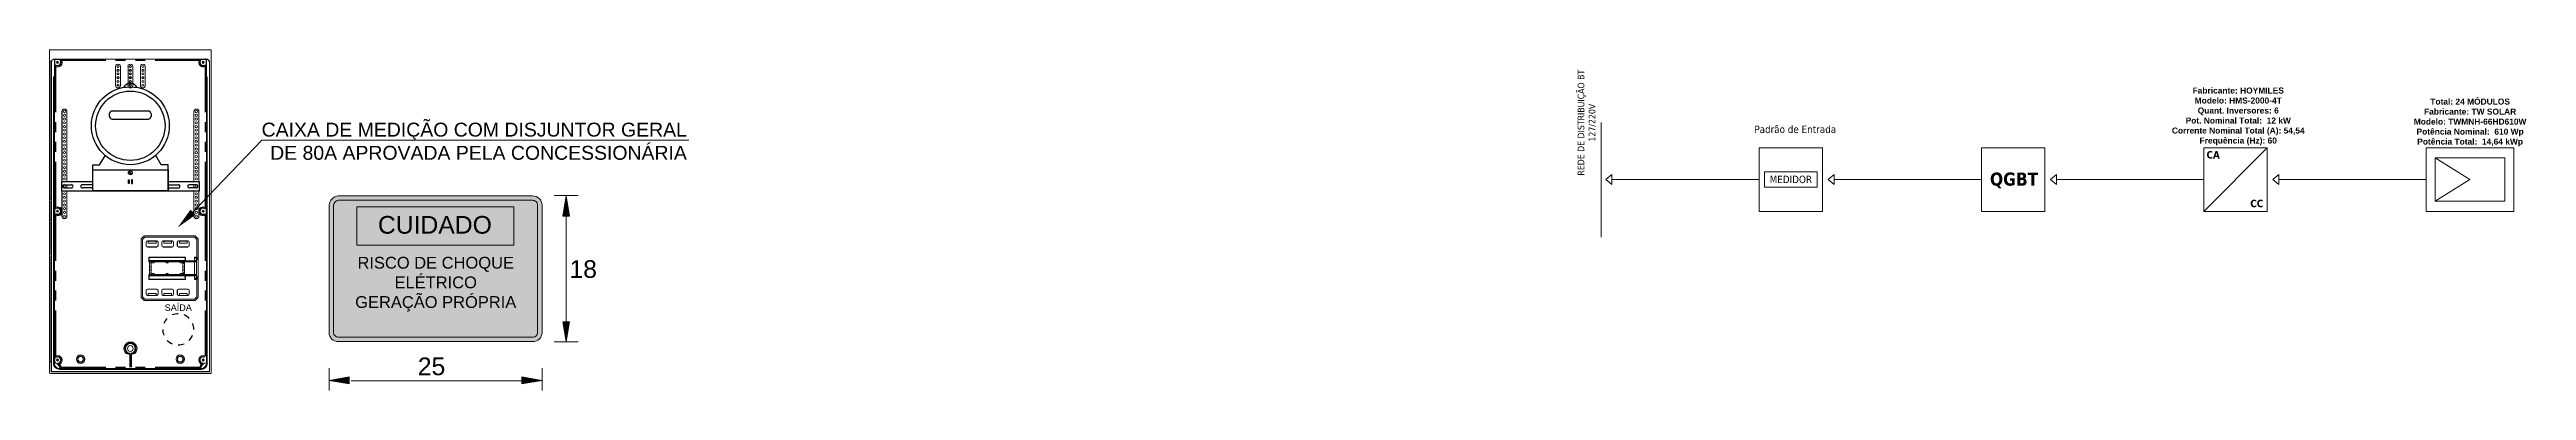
# Model space of a CAD drawing. Header units: millimetres. Extents: x 3949 to 5857, y -1967 to -943.
# Drawn here: x 5276 to 5857, y -1967 to -1887 of the extents above; entities that cross this region are included whole.
import ezdxf

# ---------------------------------------------------------------- set-up
doc = ezdxf.new("R2010")
doc.units = ezdxf.units.MM
doc.layers.add('DESENHO', color=7, linetype='Continuous', lineweight=0)
doc.layers.add('PADRÃO DE ENTRADA', color=7, linetype='Continuous', lineweight=0)
doc.styles.add('Annotative', font='arial.ttf')
doc.styles.add('ARIAL', font='arial.ttf')
doc.styles.add('PDF Arial', font='arial.ttf')
doc.styles.add('PDF TimesNewRomanPSMT', font='arial.ttf')
doc.styles.get("Standard").update_dxf_attribs({"font": 'arial.ttf'})

msp = doc.modelspace()

# ---------------------------------------------------------------- hatches: boundary and pattern name
at = {"layer": 'PADRÃO DE ENTRADA', "lineweight": 0}
h = msp.add_hatch(color=256, dxfattribs=at)
h.dxf.hatch_style = 1
edge = h.paths.add_edge_path()
edge.add_arc((5389.33, -1923.52), 2.19, 1.52788, 91.5282)
edge.add_line((5389.27, -1921.33), (5343.71, -1921.33))
edge.add_arc((5343.98, -1923.73), 2.42, 96.39727, 173.60243)
edge.add_line((5341.58, -1923.46), (5341.58, -1953.4))
edge.add_arc((5343.75, -1953.31), 2.16, 182.42367, 270.26162)
edge.add_line((5343.76, -1955.48), (5389.38, -1955.48))
edge.add_arc((5389.4, -1953.36), 2.12, 269.62447, 358.80615)
edge.add_line((5391.51, -1953.4), (5391.51, -1923.46))
at = {"layer": 'PADRÃO DE ENTRADA', "lineweight": 0, "true_color": 0xf1eb1f}
h = msp.add_hatch(color=2, dxfattribs=at)
h.dxf.hatch_style = 1
edge = h.paths.add_edge_path()
edge.add_arc((5389.33, -1923.52), 1.15, 2.10541, 92.10585)
edge.add_line((5389.28, -1922.36), (5343.78, -1922.36))
edge.add_arc((5343.98, -1923.73), 1.38, 98.47114, 171.52846)
edge.add_line((5342.62, -1923.52), (5342.62, -1953.38))
edge.add_arc((5343.75, -1953.31), 1.13, 183.35751, 270.3624)
edge.add_line((5343.75, -1954.44), (5389.39, -1954.44))
edge.add_arc((5389.4, -1953.36), 1.08, 269.47437, 358.32895)
edge.add_line((5390.48, -1953.39), (5390.48, -1923.47))
at = {"layer": 'PADRÃO DE ENTRADA', "lineweight": 0, "true_color": 0x000000}
h = msp.add_hatch(color=18, dxfattribs=at)
h.dxf.hatch_style = 1
h.paths.add_polyline_path([(5384.92, -1923.92), (5348.06, -1923.92), (5348.06, -1932.9), (5384.92, -1932.9)])

# ---------------------------------------------------------------- linework, layer by layer
at = {"layer": 'DESENHO'}
for p, q in [((5639.8, -1930.99), (5639.8, -1904.11)), ((5781.08, -1924.95), (5795.98, -1910.05)), ((5835.32, -1912.43), (5843.5, -1917.5)), ((5640.94, -1917.5), (5642.28, -1916.32)), ((5640.94, -1917.5), (5642.28, -1918.68)), ((5642.28, -1916.32), (5642.28, -1918.68)), ((5676.84, -1917.5), (5642.28, -1917.5)), ((5693.06, -1917.5), (5694.41, -1916.32)), ((5693.06, -1917.5), (5694.41, -1918.68)), ((5694.41, -1916.32), (5694.41, -1918.68)), ((5728.96, -1917.5), (5694.41, -1917.5)), ((5745.18, -1917.5), (5746.53, -1916.32)), ((5745.18, -1917.5), (5746.53, -1918.68)), ((5746.53, -1916.32), (5746.53, -1918.68)), ((5781.08, -1917.5), (5746.53, -1917.5)), ((5797.31, -1917.5), (5798.65, -1916.32)), ((5797.31, -1917.5), (5798.65, -1918.68)), ((5798.65, -1916.32), (5798.65, -1918.68)), ((5833.21, -1917.5), (5798.65, -1917.5)), ((5843.5, -1917.5), (5835.32, -1922.57))]:
    msp.add_line(p, q, dxfattribs=at)
for points in [[(5676.84, -1910.05), (5691.73, -1910.05), (5691.73, -1924.95), (5676.84, -1924.95)], [(5728.96, -1910.05), (5743.85, -1910.05), (5743.85, -1924.95), (5728.96, -1924.95)], [(5781.08, -1910.05), (5795.98, -1910.05), (5795.98, -1924.95), (5781.08, -1924.95)], [(5833.21, -1910.05), (5853.8, -1910.05), (5853.8, -1924.95), (5833.21, -1924.95)], [(5678.09, -1915.69), (5690.48, -1915.69), (5690.48, -1919.31), (5678.09, -1919.31)], [(5835.32, -1912.43), (5851.68, -1912.43), (5851.68, -1922.57), (5835.32, -1922.57)]]:
    msp.add_lwpolyline(points, close=True, dxfattribs=at)
at = {"layer": 'PADRÃO DE ENTRADA', "lineweight": 0}
for p, q in [((5309.68, -1925.16), (5325.83, -1908.23)), ((5325.83, -1908.23), (5425.93, -1908.23))]:
    msp.add_line(p, q, dxfattribs=at)
at = {"layer": 'PADRÃO DE ENTRADA', "lineweight": 15}
for p, q in [((5303.45, -1936.74), (5303.41, -1937.05)), ((5303.41, -1937.05), (5303.83, -1937.05)), ((5303.83, -1937.05), (5303.79, -1936.74)), ((5303.83, -1936.78), (5303.83, -1937.05)), ((5303.45, -1939.83), (5303.41, -1939.52)), ((5303.41, -1939.52), (5303.83, -1939.52)), ((5303.41, -1939.79), (5303.41, -1939.52)), ((5303.83, -1939.52), (5303.79, -1939.83)), ((5303.83, -1939.52), (5303.83, -1939.79))]:
    msp.add_line(p, q, dxfattribs=at)
for points in [[(5276.05, -1887.01, 0.414215), (5276.1, -1887.07, 0.414215), (5276.05, -1887.13)], [(5312.62, -1889.28), (5277.44, -1889.28, 0.414213), (5277.24, -1889.51)], [(5277.6, -1925.58), (5277.48, -1925.58), (5277.36, -1925.58), (5277.29, -1925.66), (5277.29, -1925.77), (5277.29, -1924.11), (5277.29, -1924.23), (5277.36, -1924.3), (5277.48, -1924.34), (5277.6, -1924.3, -1.671857), (5277.58, -1925.55)], [(5299.47, -1937.91, 0.011486), (5299.46, -1938.25, 0.011486), (5299.47, -1938.58)], [(5299.84, -1938.58, 0.011486), (5299.85, -1938.25, 0.011486), (5299.84, -1937.91)], [(5307.29, -1937.91, 0.011486), (5307.29, -1938.25, 0.011486), (5307.29, -1938.58)], [(5307.67, -1938.58, 0.011486), (5307.67, -1938.25, 0.011486), (5307.67, -1937.91)], [(5277.44, -1960.45), (5277.33, -1960.37), (5277.29, -1960.25), (5277.29, -1958.98), (5277.29, -1959.09), (5277.36, -1959.17), (5277.48, -1959.21), (5277.6, -1959.17, -1.055241), (5278.19, -1960.46)], [(5313.04, -1960.6, -0.414101), (5311.65, -1961.99), (5278.37, -1961.99)]]:
    msp.add_lwpolyline(points, format="xyb", dxfattribs=at)
for points in [[(5276.05, -1887.16), (5276.05, -1962.88)], [(5276.13, -1887.08), (5313.93, -1887.08)], [(5313.97, -1962.88), (5313.97, -1887.16), (5313.97, -1962.88)], [(5313.97, -1887.16), (5313.97, -1962.88)], [(5276.05, -1922.1), (5276.32, -1922.06), (5276.32, -1889.71), (5276.05, -1889.71)], [(5276.44, -1890.13), (5276.44, -1962.57)], [(5276.44, -1890.13), (5276.44, -1890.13)], [(5276.48, -1889.86), (5276.48, -1962.53)], [(5277.21, -1889.48), (5277.21, -1893.61)], [(5277.6, -1890.71), (5277.48, -1890.67), (5277.36, -1890.71), (5277.29, -1890.79), (5277.29, -1890.9), (5277.29, -1889.55)], [(5312.73, -1889.24), (5277.33, -1889.24)], [(5277.48, -1889.32), (5278.75, -1889.32), (5278.64, -1889.36), (5278.56, -1889.44), (5278.52, -1889.55), (5278.56, -1889.67)], [(5291.54, -1895.5), (5291.54, -1891.02)], [(5292.65, -1891.02), (5292.65, -1895.5)], [(5294.47, -1895.5), (5294.47, -1891.02)], [(5295.55, -1891.02), (5295.55, -1895.5)], [(5297.4, -1895.5), (5297.4, -1891.02)], [(5298.49, -1891.02), (5298.49, -1895.5)], [(5311.5, -1889.67), (5311.5, -1889.55), (5311.5, -1889.44), (5311.42, -1889.36), (5311.3, -1889.32), (5312.54, -1889.32)], [(5312.77, -1889.55), (5312.77, -1890.9), (5312.73, -1890.79), (5312.66, -1890.71), (5312.54, -1890.67), (5312.42, -1890.71)], [(5312.81, -1893.61), (5312.81, -1889.48)], [(5313.54, -1889.86), (5313.54, -1962.53), (5313.58, -1962.57), (5313.58, -1890.13)], [(5277.02, -1893.41), (5276.98, -1893.38), (5276.98, -1960.64)], [(5277.36, -1960.52), (5277.25, -1960.45), (5277.21, -1960.29), (5277.21, -1960.64), (5277.21, -1893.61), (5277.02, -1893.41), (5277.02, -1960.64)], [(5277.21, -1893.61), (5277.21, -1893.61)], [(5313.04, -1893.41), (5313.04, -1893.38), (5313.04, -1960.64), (5313.04, -1893.41), (5312.81, -1893.61), (5312.81, -1960.64)], [(5278.99, -1918.05), (5278.99, -1901.6), (5278.95, -1901.6), (5278.95, -1918.05)], [(5280.11, -1918.05), (5280.11, -1901.6), (5280.14, -1901.6), (5280.14, -1918.05)], [(5309.91, -1901.6), (5309.91, -1901.6)], [(5311.07, -1901.6), (5311.07, -1901.6)], [(5278.95, -1920.13), (5278.95, -1926.12), (5278.99, -1926.12), (5278.99, -1920.13)], [(5280.11, -1918.74), (5280.11, -1919.44)], [(5280.14, -1920.13), (5280.14, -1926.12), (5280.11, -1926.12), (5280.11, -1920.13)], [(5280.14, -1918.74), (5280.14, -1919.44)], [(5276.05, -1922.64), (5276.32, -1922.68), (5276.32, -1927.08), (5276.05, -1927.08)], [(5276.05, -1927.62), (5276.32, -1927.66), (5276.32, -1935.08)], [(5312.42, -1924.3), (5312.54, -1924.34), (5312.66, -1924.3), (5312.73, -1924.23), (5312.77, -1924.11), (5312.77, -1925.77), (5312.73, -1925.66), (5312.66, -1925.58), (5312.54, -1925.58), (5312.42, -1925.58)], [(5298.36, -1931.02), (5297.81, -1931.56), (5298.36, -1930.98)], [(5297.81, -1945), (5297.81, -1931.56), (5297.81, -1945)], [(5298.24, -1930.68), (5310.19, -1930.68), (5310.19, -1930.71), (5298.24, -1930.71)], [(5310.07, -1931.02), (5298.36, -1931.02), (5298.36, -1930.98), (5310.07, -1930.98)], [(5298.72, -1933.03), (5298.72, -1932.18), (5298.72, -1933.03)], [(5301.03, -1931.91), (5301.03, -1932.37), (5299.18, -1932.37), (5299.18, -1931.91)], [(5301.5, -1933.03), (5301.5, -1932.18), (5301.5, -1933.03)], [(5302.35, -1933.03), (5302.35, -1932.18), (5302.35, -1933.03)], [(5304.66, -1931.91), (5304.66, -1932.37), (5302.81, -1932.37), (5302.81, -1931.91)], [(5305.13, -1933.03), (5305.13, -1932.18), (5305.13, -1933.03)], [(5308.33, -1931.91), (5308.33, -1932.37), (5306.48, -1932.37), (5306.48, -1931.91)], [(5310.88, -1940.44), (5310.92, -1940.44), (5310.61, -1940.44), (5310.61, -1940.48), (5310.49, -1940.48), (5310.07, -1940.91), (5310.61, -1940.91), (5310.61, -1945), (5310.61, -1940.75), (5310.92, -1940.75), (5310.92, -1945.12), (5310.92, -1945.16), (5310.92, -1931.41), (5310.92, -1935.81), (5310.61, -1935.81), (5310.61, -1931.56), (5310.61, -1935.66), (5310.07, -1935.66)], [(5310.19, -1930.71), (5310.92, -1931.41), (5310.19, -1930.68)], [(5276.05, -1960.33), (5276.32, -1960.29), (5276.32, -1935.5)], [(5299.31, -1936.35), (5299.31, -1935.66), (5307.91, -1935.66), (5307.91, -1936.35)], [(5299.35, -1936.31), (5299.31, -1936.35), (5299.31, -1936.78), (5299.35, -1936.74), (5299.54, -1936.74), (5299.85, -1936.74), (5300.12, -1936.74), (5300.5, -1936.74), (5306.71, -1936.74), (5307.06, -1936.74), (5307.37, -1936.74), (5307.64, -1936.74), (5307.83, -1936.74), (5307.83, -1936.54), (5307.91, -1936.51), (5307.91, -1936.35), (5307.83, -1936.31)], [(5299.31, -1936.78), (5299.5, -1936.78), (5299.54, -1936.74), (5299.5, -1937.93), (5299.85, -1937.93), (5299.85, -1936.74), (5299.85, -1936.78), (5300.08, -1936.78), (5300.12, -1936.74), (5300.08, -1937.05), (5300.54, -1937.05), (5300.5, -1936.74), (5300.54, -1936.78), (5306.67, -1936.78), (5306.71, -1936.74), (5306.67, -1937.05), (5307.1, -1937.05)], [(5307.83, -1936.24), (5307.83, -1935.73), (5299.39, -1935.73), (5299.39, -1936.24)], [(5299.5, -1936.78), (5299.5, -1939.79), (5299.54, -1939.83), (5299.5, -1938.63), (5299.85, -1938.63), (5299.85, -1939.83), (5299.85, -1939.79), (5300.08, -1939.79), (5300.12, -1939.83), (5300.08, -1939.52), (5300.54, -1939.52), (5300.5, -1939.83), (5300.54, -1939.79), (5306.67, -1939.79), (5306.71, -1939.83), (5306.67, -1939.52), (5307.1, -1939.52), (5307.06, -1939.83), (5307.1, -1939.79), (5307.33, -1939.79), (5307.37, -1939.83), (5307.33, -1938.63), (5307.68, -1938.63), (5307.64, -1939.83), (5307.68, -1939.79), (5310.07, -1939.79), (5310.07, -1936.78), (5307.68, -1936.78), (5307.64, -1936.74), (5307.68, -1937.93), (5307.33, -1937.93), (5307.37, -1936.74), (5307.33, -1936.78), (5307.1, -1936.78)], [(5299.85, -1939.79), (5299.85, -1936.78)], [(5300.08, -1937.05), (5300.08, -1936.78)], [(5300.54, -1936.78), (5300.54, -1937.05)], [(5306.67, -1937.05), (5306.67, -1936.78)], [(5307.33, -1939.79), (5307.33, -1936.78)], [(5307.68, -1936.78), (5307.68, -1939.79)], [(5307.83, -1936.54), (5310.49, -1936.54)], [(5307.83, -1936.74), (5310.49, -1936.74)], [(5307.91, -1936.51), (5310.07, -1936.51), (5310.07, -1935.66), (5310.49, -1936.08), (5310.61, -1936.08), (5310.61, -1936.12), (5310.92, -1936.12), (5310.88, -1936.12)], [(5310.53, -1936.12), (5310.88, -1936.12), (5310.88, -1936.27), (5310.53, -1936.27), (5310.53, -1936.12), (5310.49, -1936.08), (5310.49, -1936.51), (5310.49, -1936.54), (5310.49, -1936.74), (5310.49, -1936.78), (5310.49, -1939.79), (5310.49, -1939.83), (5310.49, -1940.06), (5310.49, -1940.48), (5310.53, -1940.44), (5310.53, -1940.29), (5310.53, -1936.27)], [(5310.53, -1940.29), (5310.88, -1940.29), (5310.88, -1936.27)], [(5297.51, -1945.12), (5298.24, -1945.85), (5297.51, -1945.16)], [(5298.36, -1945.54), (5297.81, -1945), (5298.36, -1945.54)], [(5310.92, -1945.16), (5310.19, -1945.85), (5298.24, -1945.85)], [(5298.72, -1943.53), (5298.72, -1943.53)], [(5298.72, -1944.38), (5298.72, -1943.53), (5298.72, -1944.38)], [(5299.03, -1943.22), (5299.03, -1943.22)], [(5299.18, -1944.65), (5299.18, -1944.19), (5301.03, -1944.19), (5301.03, -1944.65)], [(5310.49, -1940.06), (5307.83, -1940.06), (5307.83, -1939.83), (5307.64, -1939.83), (5307.37, -1939.83), (5307.06, -1939.83), (5306.71, -1939.83), (5300.5, -1939.83), (5300.12, -1939.83), (5299.85, -1939.83), (5299.54, -1939.83), (5299.35, -1939.83), (5299.31, -1939.79), (5299.31, -1940.21), (5299.35, -1940.25)], [(5299.31, -1939.79), (5299.5, -1939.79)], [(5307.91, -1940.21), (5307.91, -1940.91), (5299.31, -1940.91), (5299.31, -1940.21)], [(5299.39, -1940.33), (5299.39, -1940.83), (5299.39, -1940.1), (5307.83, -1940.1), (5307.83, -1940.83), (5307.83, -1940.33)], [(5307.83, -1940.83), (5299.39, -1940.83), (5307.83, -1940.83)], [(5300.08, -1939.79), (5300.08, -1939.52)], [(5300.54, -1939.52), (5300.54, -1939.79)], [(5301.5, -1943.53), (5301.5, -1943.53)], [(5301.5, -1944.38), (5301.5, -1944.38)], [(5302.35, -1943.53), (5302.35, -1943.53)], [(5302.35, -1944.38), (5302.35, -1943.53), (5302.35, -1944.38)], [(5302.66, -1943.22), (5302.66, -1943.22)], [(5302.81, -1944.65), (5302.81, -1944.19), (5304.66, -1944.19), (5304.66, -1944.65)], [(5305.13, -1943.53), (5305.13, -1943.53)], [(5305.13, -1944.38), (5305.13, -1944.38)], [(5308.49, -1943.22), (5306.29, -1943.22), (5308.49, -1943.22)], [(5306.29, -1944.65), (5306.29, -1944.65)], [(5306.48, -1944.65), (5306.48, -1944.19), (5308.33, -1944.19), (5308.33, -1944.65)], [(5306.67, -1939.79), (5306.67, -1939.52)], [(5307.1, -1939.52), (5307.1, -1939.79)], [(5307.83, -1939.83), (5310.49, -1939.83)], [(5307.83, -1940.25), (5307.91, -1940.21), (5307.91, -1940.06)], [(5308.49, -1944.65), (5308.49, -1944.65)], [(5310.07, -1940.91), (5310.07, -1940.06)], [(5310.61, -1945), (5310.07, -1945.54), (5310.61, -1945)], [(5310.19, -1945.85), (5310.92, -1945.12)], [(5310.88, -1940.29), (5310.88, -1940.44), (5310.53, -1940.44)], [(5298.36, -1945.54), (5310.07, -1945.54), (5298.36, -1945.54)], [(5313.54, -1962.53), (5276.48, -1962.53), (5276.44, -1962.57), (5313.58, -1962.57)], [(5278.21, -1960.48), (5278.14, -1960.56), (5278.1, -1960.64), (5278.1, -1960.75), (5278.14, -1960.87)], [(5311.54, -1961.64), (5311.46, -1961.76), (5311.34, -1961.8), (5311.65, -1961.8), (5278.37, -1961.8), (5278.72, -1961.8), (5278.56, -1961.76), (5278.48, -1961.64)], [(5311.69, -1962.03), (5278.37, -1962.03)], [(5294.01, -1958.24), (5294.35, -1958.36), (5294.7, -1958.4), (5294.7, -1958.36), (5294.89, -1958.21), (5294.89, -1958.55)], [(5294.7, -1958.44), (5294.86, -1958.55), (5295.16, -1958.55), (5295.32, -1958.44)], [(5294.86, -1958.55), (5294.89, -1958.55), (5295.16, -1958.55), (5295.16, -1958.21), (5295.32, -1958.36), (5295.32, -1958.4), (5295.71, -1958.36), (5296.05, -1958.24)], [(5311.81, -1960.48), (5311.88, -1960.56), (5311.96, -1960.64), (5311.96, -1960.75), (5311.88, -1960.87)], [(5276.13, -1962.96), (5313.93, -1962.96)]]:
    msp.add_lwpolyline(points, dxfattribs=at)
for points in [[(5277.3, -1889.23, 0.414213), (5276.43, -1890.09, -0.414213)], [(5279.35, -1920.1, 0.467696), (5279.73, -1920.1, -0.416518)], [(5310.28, -1920.1, 0.467696), (5310.66, -1920.1, -0.416518)], [(5299, -1931.86, 0.414101), (5298.71, -1932.15, -0.414101)], [(5298.71, -1932.99, 0.414101), (5299, -1933.28, -0.414101)], [(5302.63, -1931.86, 0.414101), (5302.34, -1932.15, -0.414101)], [(5302.34, -1932.99, 0.414101), (5302.63, -1933.28, -0.414101)], [(5306.26, -1931.86, 0.414101), (5305.97, -1932.15, -0.414101)], [(5305.97, -1932.99, 0.414101), (5306.26, -1933.28, -0.414101)], [(5308.75, -1932.15, 0.414101), (5308.46, -1931.86, -0.414101)], [(5308.46, -1933.28, 0.414101), (5308.75, -1932.99, -0.414101)], [(5299, -1943.21, 0.414101), (5298.71, -1943.5, -0.414101)], [(5298.71, -1944.35, 0.414101), (5299, -1944.64, -0.414101)], [(5302.63, -1943.21, 0.414101), (5302.34, -1943.5, -0.414101)], [(5302.34, -1944.35, 0.414101), (5302.63, -1944.64, -0.414101)], [(5306.26, -1943.21, 0.414101), (5305.97, -1943.5, -0.414101)], [(5305.97, -1944.35, 0.414101), (5306.26, -1944.64, -0.414101)], [(5308.75, -1943.5, 0.414101), (5308.46, -1943.21, -0.414101)], [(5308.46, -1944.64, 0.414101), (5308.75, -1944.35, -0.414101)], [(5276.97, -1960.6, 0.414101), (5278.34, -1961.97, -0.414101)], [(5277.17, -1960.6, 0.41421), (5278.34, -1961.78, -0.41421)], [(5311.63, -1961.78, 0.41421), (5312.81, -1960.6, -0.41421)]]:
    msp.add_lwpolyline(points, format="xyb", close=True, dxfattribs=at)
at = {"layer": 'PADRÃO DE ENTRADA', "lineweight": 0}
for points in [[(5277.29, -1889.55), (5277.21, -1889.48)], [(5277.6, -1890.71), (5277.6, -1890.83), (5277.56, -1890.83), (5277.52, -1890.79), (5277.48, -1890.79), (5277.44, -1890.83), (5277.4, -1890.83), (5277.36, -1890.87), (5277.33, -1890.9), (5277.33, -1890.94), (5277.29, -1890.98), (5277.29, -1891.02), (5277.52, -1891.02), (5277.52, -1901.72)], [(5277.29, -1901.72), (5277.29, -1891.02), (5277.29, -1890.9)], [(5277.44, -1889.28), (5277.48, -1889.32)], [(5289.22, -1889.59), (5278.87, -1889.59), (5278.87, -1889.36), (5278.83, -1889.36), (5278.79, -1889.36), (5278.75, -1889.4), (5278.72, -1889.4), (5278.68, -1889.44), (5278.68, -1889.48), (5278.64, -1889.51), (5278.64, -1889.55), (5278.64, -1889.59), (5278.64, -1889.63), (5278.68, -1889.67), (5278.56, -1889.67)], [(5278.75, -1889.32), (5278.87, -1889.36), (5289.22, -1889.36)], [(5291.54, -1889.36), (5293.85, -1889.36)], [(5293.85, -1889.59), (5291.54, -1889.59)], [(5296.17, -1889.36), (5298.49, -1889.36)], [(5298.49, -1889.59), (5296.17, -1889.59)], [(5300.8, -1889.36), (5311.15, -1889.36), (5311.3, -1889.32)], [(5312.5, -1901.72), (5312.5, -1891.02), (5312.73, -1891.02), (5312.73, -1890.98), (5312.73, -1890.94), (5312.69, -1890.9), (5312.69, -1890.87), (5312.66, -1890.87), (5312.62, -1890.83), (5312.58, -1890.83), (5312.54, -1890.79), (5312.5, -1890.79), (5312.46, -1890.83), (5312.42, -1890.83), (5312.42, -1890.71)], [(5312.54, -1889.32), (5312.62, -1889.28)], [(5312.77, -1890.9), (5312.73, -1891.02), (5312.73, -1901.72)], [(5312.81, -1889.48), (5312.77, -1889.55)], [(5277.29, -1906.35), (5277.29, -1904.03)], [(5277.52, -1904.03), (5277.52, -1906.35)], [(5312.5, -1906.35), (5312.5, -1904.03)], [(5312.73, -1904.03), (5312.73, -1906.35)], [(5277.29, -1910.98), (5277.29, -1908.67)], [(5277.52, -1908.67), (5277.52, -1910.98)], [(5312.5, -1910.98), (5312.5, -1908.67)], [(5312.73, -1908.67), (5312.73, -1910.98)], [(5277.29, -1924.11), (5277.29, -1924), (5277.29, -1913.3)], [(5277.52, -1913.3), (5277.52, -1924), (5277.29, -1924), (5277.29, -1924.03), (5277.33, -1924.07), (5277.33, -1924.11), (5277.36, -1924.15), (5277.4, -1924.19), (5277.44, -1924.19), (5277.48, -1924.19), (5277.52, -1924.19), (5277.56, -1924.19), (5277.6, -1924.19), (5277.6, -1924.3)], [(5312.42, -1924.3), (5312.42, -1924.19), (5312.46, -1924.19), (5312.5, -1924.19), (5312.54, -1924.19), (5312.58, -1924.19), (5312.62, -1924.19), (5312.66, -1924.15), (5312.69, -1924.15), (5312.69, -1924.11), (5312.73, -1924.07), (5312.73, -1924.03), (5312.73, -1924), (5312.5, -1924), (5312.5, -1913.3)], [(5312.73, -1913.3), (5312.73, -1924), (5312.77, -1924.11)], [(5277.6, -1925.58), (5277.6, -1925.69), (5277.56, -1925.69), (5277.52, -1925.69), (5277.48, -1925.69), (5277.44, -1925.69), (5277.4, -1925.69), (5277.36, -1925.73), (5277.36, -1925.77), (5277.33, -1925.77), (5277.33, -1925.81), (5277.29, -1925.85), (5277.29, -1925.89), (5277.52, -1925.89), (5277.52, -1936.58)], [(5277.29, -1936.58), (5277.29, -1925.89), (5277.29, -1925.77)], [(5312.77, -1925.77), (5312.73, -1925.89), (5312.73, -1936.58)], [(5277.29, -1941.22), (5277.29, -1938.9)], [(5277.52, -1938.9), (5277.52, -1941.22)], [(5312.5, -1941.22), (5312.5, -1938.9)], [(5312.73, -1938.9), (5312.73, -1941.22)], [(5277.29, -1945.85), (5277.29, -1943.53)], [(5277.52, -1943.53), (5277.52, -1945.85)], [(5312.5, -1945.85), (5312.5, -1943.53)], [(5312.73, -1943.53), (5312.73, -1945.85)], [(5277.29, -1958.98), (5277.29, -1958.86), (5277.29, -1948.17)], [(5277.52, -1948.17), (5277.52, -1958.86), (5277.29, -1958.86), (5277.29, -1958.9), (5277.33, -1958.94), (5277.33, -1958.98), (5277.36, -1959.02), (5277.36, -1959.06), (5277.4, -1959.06), (5277.44, -1959.06), (5277.48, -1959.09), (5277.52, -1959.09), (5277.56, -1959.09), (5277.6, -1959.06), (5277.6, -1959.17)], [(5312.73, -1948.17), (5312.73, -1958.86)], [(5276.98, -1960.64), (5277.02, -1960.64)], [(5277.21, -1960.29), (5277.29, -1960.25)], [(5277.21, -1960.64), (5277.21, -1960.64)], [(5277.44, -1960.45), (5277.44, -1960.48), (5277.36, -1960.52)], [(5278.48, -1961.64), (5278.56, -1961.53), (5278.6, -1961.57), (5278.6, -1961.6), (5278.64, -1961.64), (5278.68, -1961.68), (5278.72, -1961.68), (5278.75, -1961.72), (5278.79, -1961.72), (5278.79, -1961.49), (5278.75, -1961.49), (5278.72, -1961.53), (5278.68, -1961.53), (5278.64, -1961.53), (5278.6, -1961.53), (5278.56, -1961.53), (5278.48, -1961.33), (5278.37, -1961.1), (5278.21, -1960.91), (5278.14, -1960.87)], [(5278.37, -1961.8), (5278.37, -1961.8)], [(5278.37, -1961.99), (5278.37, -1962.03)], [(5278.72, -1961.8), (5278.79, -1961.72), (5289.22, -1961.72)], [(5291.54, -1961.49), (5293.85, -1961.49)], [(5293.85, -1961.72), (5291.54, -1961.72)], [(5296.17, -1961.49), (5298.49, -1961.49)], [(5298.49, -1961.72), (5296.17, -1961.72)], [(5300.8, -1961.49), (5311.27, -1961.49), (5311.3, -1961.49), (5311.34, -1961.53), (5311.38, -1961.53), (5311.42, -1961.53), (5311.46, -1961.53), (5311.46, -1961.57), (5311.42, -1961.6), (5311.42, -1961.64), (5311.38, -1961.68), (5311.34, -1961.68), (5311.3, -1961.72), (5311.27, -1961.72), (5311.27, -1961.49), (5311.34, -1961.22), (5311.46, -1960.99), (5311.65, -1960.75), (5311.65, -1960.79), (5311.69, -1960.83), (5311.73, -1960.83), (5311.77, -1960.87), (5311.81, -1960.91), (5311.85, -1960.87), (5311.85, -1960.83), (5311.85, -1960.79), (5311.85, -1960.75), (5311.85, -1960.72), (5311.85, -1960.68), (5311.81, -1960.64), (5311.81, -1960.6), (5311.77, -1960.6), (5311.73, -1960.56), (5311.81, -1960.48)], [(5300.8, -1961.72), (5311.27, -1961.72), (5311.34, -1961.8)], [(5311.88, -1960.87), (5311.81, -1960.91), (5311.65, -1961.1), (5311.54, -1961.33), (5311.46, -1961.53), (5311.54, -1961.64)], [(5311.65, -1961.8), (5311.65, -1961.8)], [(5311.69, -1962.03), (5311.65, -1961.99)]]:
    msp.add_lwpolyline(points, dxfattribs=at)
for points in [[(5278.68, -1889.67), (5278.72, -1889.67), (5278.72, -1889.63), (5278.75, -1889.63), (5278.79, -1889.63), (5278.83, -1889.59), (5278.87, -1889.59, -0.724436), (5277.52, -1891.02), (5277.52, -1890.98), (5277.56, -1890.94), (5277.56, -1890.9), (5277.6, -1890.87), (5277.6, -1890.83)], [(5311.5, -1889.67), (5311.34, -1889.67), (5311.38, -1889.63), (5311.38, -1889.59), (5311.38, -1889.55), (5311.38, -1889.51), (5311.38, -1889.48), (5311.34, -1889.44), (5311.3, -1889.4), (5311.27, -1889.4), (5311.23, -1889.36), (5311.19, -1889.36), (5311.15, -1889.36), (5311.15, -1889.59), (5311.19, -1889.59), (5311.23, -1889.63), (5311.27, -1889.63), (5311.3, -1889.63), (5311.34, -1889.67, 0.69971), (5312.42, -1890.83), (5312.42, -1890.87), (5312.46, -1890.87), (5312.46, -1890.9), (5312.46, -1890.94), (5312.5, -1890.98), (5312.5, -1891.02, -0.700957), (5311.15, -1889.59), (5300.8, -1889.59)], [(5312.5, -1936.58), (5312.5, -1925.89, -1.555767), (5312.5, -1924), (5312.5, -1924.03), (5312.46, -1924.07), (5312.46, -1924.11), (5312.42, -1924.15), (5312.42, -1924.19, 1.541167), (5312.42, -1925.69), (5312.42, -1925.73), (5312.46, -1925.77), (5312.46, -1925.81), (5312.5, -1925.85), (5312.5, -1925.89), (5312.73, -1925.89), (5312.73, -1925.85), (5312.73, -1925.81), (5312.69, -1925.77), (5312.66, -1925.73), (5312.62, -1925.69), (5312.58, -1925.69), (5312.54, -1925.69), (5312.5, -1925.69), (5312.46, -1925.69), (5312.42, -1925.69), (5312.42, -1925.58)], [(5312.42, -1959.06, 0.96917), (5311.73, -1960.56), (5311.73, -1960.6), (5311.69, -1960.64), (5311.69, -1960.68), (5311.65, -1960.72), (5311.65, -1960.75, -0.975434), (5312.5, -1958.86), (5312.5, -1948.17)], [(5278.21, -1960.48), (5278.29, -1960.56), (5278.25, -1960.6), (5278.21, -1960.64), (5278.17, -1960.68), (5278.17, -1960.72), (5278.17, -1960.75), (5278.17, -1960.79), (5278.17, -1960.83), (5278.21, -1960.87), (5278.21, -1960.91), (5278.25, -1960.91), (5278.25, -1960.87), (5278.29, -1960.87), (5278.29, -1960.83), (5278.33, -1960.83), (5278.37, -1960.79), (5278.41, -1960.75), (5278.37, -1960.72), (5278.37, -1960.68), (5278.33, -1960.64), (5278.33, -1960.6), (5278.29, -1960.6), (5278.29, -1960.56, 0.96917), (5277.6, -1959.06), (5277.6, -1959.02), (5277.56, -1958.98), (5277.56, -1958.94), (5277.52, -1958.9), (5277.52, -1958.86, -0.98486), (5278.41, -1960.75), (5278.56, -1960.99), (5278.68, -1961.22), (5278.79, -1961.49), (5289.22, -1961.49)]]:
    msp.add_lwpolyline(points, format="xyb", dxfattribs=at)
at = {"layer": 'PADRÃO DE ENTRADA', "lineweight": 25}
for points in [[(5290.14, -1902.76), (5290.14, -1902.02)], [(5290.76, -1901.41), (5299.22, -1901.41)], [(5299.22, -1903.38), (5290.76, -1903.38)], [(5299.84, -1902.02), (5299.84, -1902.76)], [(5286.17, -1920.13), (5286.17, -1914.03), (5287.79, -1914.03), (5289.06, -1911.91)], [(5294.66, -1915.65), (5295.32, -1916.27)], [(5294.74, -1915.58), (5295.36, -1916.23)], [(5303.89, -1920.13), (5303.89, -1914.03), (5302.23, -1914.03), (5300.96, -1911.87)], [(5286.17, -1918.05), (5278.87, -1918.05), (5278.87, -1920.13), (5311.19, -1920.13), (5311.19, -1918.05), (5303.89, -1918.05)], [(5279.56, -1918.74), (5281.23, -1918.74)], [(5279.56, -1919.44), (5281.23, -1919.44)], [(5286.17, -1918.74), (5283.77, -1918.74)], [(5286.17, -1919.44), (5283.77, -1919.44)], [(5303.89, -1918.74), (5306.29, -1918.74)], [(5303.89, -1919.44), (5306.29, -1919.44)], [(5310.49, -1918.74), (5308.83, -1918.74)], [(5310.49, -1919.44), (5308.83, -1919.44)], [(5294.86, -1958.55), (5294.86, -1961.49)], [(5295.16, -1958.55), (5295.16, -1961.49)]]:
    msp.add_lwpolyline(points, dxfattribs=at)
at = {"layer": 'PADRÃO DE ENTRADA', "lineweight": 15}
for points in [[(5309.91, -1901.6), (5309.91, -1918.05)], [(5311.07, -1918.05), (5311.07, -1901.6)], [(5309.91, -1918.74), (5309.91, -1919.44)], [(5309.91, -1926.12), (5309.91, -1920.13)], [(5311.07, -1926.12), (5311.07, -1920.13)], [(5297.51, -1945.12), (5297.51, -1945.16), (5297.51, -1931.41), (5298.24, -1930.68), (5298.24, -1930.71), (5297.51, -1931.41)], [(5301.23, -1931.87), (5299.03, -1931.87), (5299.03, -1931.91), (5299.1, -1931.91), (5299.18, -1931.91), (5301.03, -1931.91), (5301.15, -1931.91), (5301.19, -1931.91)], [(5299.03, -1933.3), (5299.03, -1933.34), (5301.23, -1933.34), (5301.19, -1933.3)], [(5304.86, -1931.87), (5302.66, -1931.87), (5302.66, -1931.91), (5302.73, -1931.91), (5302.81, -1931.91), (5304.66, -1931.91), (5304.78, -1931.91), (5304.82, -1931.91)], [(5302.66, -1933.3), (5302.66, -1933.34), (5304.86, -1933.34), (5304.82, -1933.3)], [(5305.98, -1932.18), (5305.98, -1933.03), (5306.01, -1933.03), (5306.01, -1932.18)], [(5308.49, -1931.87), (5306.29, -1931.87), (5306.29, -1931.91), (5306.36, -1931.91), (5306.48, -1931.91), (5308.33, -1931.91), (5308.41, -1931.91), (5308.49, -1931.91)], [(5306.29, -1933.3), (5306.29, -1933.34), (5308.49, -1933.34), (5308.49, -1933.3)], [(5308.8, -1933.03), (5308.8, -1932.18), (5308.76, -1932.18), (5308.76, -1933.03)], [(5310.07, -1931.02), (5310.07, -1930.98), (5310.61, -1931.56)], [(5299.39, -1935.73), (5307.83, -1935.73), (5307.83, -1936.47), (5299.39, -1936.47)], [(5307.1, -1937.05), (5307.06, -1936.74), (5307.1, -1936.78)], [(5301.23, -1943.22), (5299.03, -1943.22), (5301.19, -1943.22)], [(5299.03, -1944.65), (5301.23, -1944.65), (5301.19, -1944.65), (5301.15, -1944.65), (5301.03, -1944.65), (5299.18, -1944.65), (5299.1, -1944.65)], [(5301.5, -1944.38), (5301.5, -1943.53)], [(5304.86, -1943.22), (5302.66, -1943.22), (5304.82, -1943.22)], [(5302.66, -1944.65), (5304.86, -1944.65), (5304.82, -1944.65), (5304.78, -1944.65), (5304.66, -1944.65), (5302.81, -1944.65), (5302.73, -1944.65)], [(5305.13, -1944.38), (5305.13, -1943.53)], [(5306.01, -1944.38), (5306.01, -1943.53), (5305.98, -1943.53), (5305.98, -1944.38)], [(5306.29, -1944.65), (5308.49, -1944.65), (5308.41, -1944.65), (5308.33, -1944.65), (5306.48, -1944.65), (5306.36, -1944.65)], [(5308.8, -1943.53), (5308.76, -1943.53), (5308.76, -1944.38), (5308.8, -1944.38)], [(5276.13, -1962.96), (5313.93, -1962.96)], [(5276.13, -1962.96), (5313.93, -1962.96)]]:
    msp.add_lwpolyline(points, close=True, dxfattribs=at)
at = {"layer": 'PADRÃO DE ENTRADA', "lineweight": 25}
for points in [[(5286.17, -1915.19), (5303.89, -1915.19), (5303.89, -1920.13), (5286.17, -1920.13)], [(5294.55, -1917.55), (5294.74, -1917.55), (5294.74, -1918.43), (5294.55, -1918.43)], [(5295.51, -1917.55), (5295.28, -1917.55), (5295.28, -1918.43), (5295.51, -1918.43)]]:
    msp.add_lwpolyline(points, close=True, dxfattribs=at)
for points in [[(5279.54, -1918.69, 0.414214), (5279.17, -1919.06, 0.414214), (5279.54, -1919.42)], [(5281.2, -1919.42, 0.414214), (5281.57, -1919.06, 0.414214), (5281.2, -1918.69)], [(5283.75, -1918.69, 0.414214), (5283.38, -1919.06, 0.414214), (5283.75, -1919.42)], [(5306.26, -1919.42, 0.414214), (5306.63, -1919.06, 0.414214), (5306.26, -1918.69)], [(5308.81, -1918.69, 0.414214), (5308.44, -1919.06, 0.414214), (5308.81, -1919.42)], [(5310.47, -1919.42, 0.414214), (5310.84, -1919.06, 0.414214), (5310.47, -1918.69)]]:
    msp.add_lwpolyline(points, format="xyb", dxfattribs=at)
at = {"layer": 'PADRÃO DE ENTRADA', "lineweight": 0}
for points in [[(5391.51, -1923.46, 0.414215), (5389.27, -1921.33), (5343.71, -1921.33, 0.35022), (5341.58, -1923.46), (5341.58, -1953.4, 0.403204), (5343.76, -1955.48), (5389.38, -1955.48, 0.410037), (5391.51, -1953.4)], [(5277.52, -1925.89), (5277.52, -1925.85), (5277.56, -1925.81), (5277.56, -1925.77), (5277.6, -1925.77), (5277.6, -1925.73), (5277.6, -1925.69, 1.545983), (5277.6, -1924.19), (5277.6, -1924.15), (5277.6, -1924.11), (5277.56, -1924.11), (5277.56, -1924.07), (5277.52, -1924.03), (5277.52, -1924, -1.555767)], [(5390.48, -1923.47, 0.414216), (5389.28, -1922.36), (5343.78, -1922.36, 0.330028), (5342.62, -1923.52), (5342.62, -1953.38, 0.398984), (5343.75, -1954.44), (5389.39, -1954.44, 0.40837), (5390.48, -1953.39)]]:
    msp.add_lwpolyline(points, format="xyb", close=True, dxfattribs=at)
at = {"layer": 'PADRÃO DE ENTRADA', "color": 150, "lineweight": 0, "true_color": 0x007eff}
for points in [[(5394.35, -1921.25), (5399.99, -1921.25)], [(5397.15, -1926.05), (5397.18, -1950.84)], [(5394.36, -1955.51), (5400.01, -1955.51)], [(5341.58, -1961.7), (5341.58, -1966.94)], [(5391.51, -1961.7), (5391.51, -1966.94)], [(5387.24, -1964.65), (5346.75, -1964.65)]]:
    msp.add_lwpolyline(points, dxfattribs=at)
for points in [[(5397.93, -1926.05), (5396.38, -1926.05), (5397.18, -1921.33)], [(5397.93, -1950.84), (5396.38, -1950.84), (5397.18, -1955.51)], [(5346.31, -1963.77), (5346.31, -1965.38), (5341.58, -1964.58)], [(5386.79, -1963.77), (5386.79, -1965.38), (5391.51, -1964.58)]]:
    msp.add_lwpolyline(points, close=True, dxfattribs=at)
at = {"layer": 'PADRÃO DE ENTRADA', "lineweight": 0}
msp.add_lwpolyline([(5384.92, -1923.92), (5348.06, -1923.92), (5348.06, -1932.9), (5384.92, -1932.9)], close=True, dxfattribs=at)
at = {"layer": 'PADRÃO DE ENTRADA', "lineweight": 15}
for centre, radius in [((5277.92, -1890.02), 0.251), ((5277.92, -1890.02), 0.135), ((5292.09, -1890.98), 0.251), ((5292.09, -1891.87), 0.251), ((5292.09, -1892.72), 0.251), ((5292.09, -1890.98), 0.212), ((5292.09, -1891.87), 0.212), ((5292.09, -1892.72), 0.212), ((5294.99, -1890.98), 0.251), ((5294.99, -1891.87), 0.251), ((5294.99, -1892.72), 0.251), ((5294.99, -1890.98), 0.212), ((5294.99, -1891.87), 0.212), ((5294.99, -1892.72), 0.212), ((5297.92, -1890.98), 0.251), ((5297.92, -1891.87), 0.251), ((5297.92, -1892.72), 0.251), ((5297.92, -1890.98), 0.212), ((5297.92, -1891.87), 0.212), ((5297.92, -1892.72), 0.212), ((5312.06, -1890.02), 0.251), ((5312.06, -1890.02), 0.135), ((5292.09, -1893.61), 0.251), ((5292.09, -1894.5), 0.251), ((5292.09, -1895.35), 0.251), ((5292.09, -1893.61), 0.212), ((5292.09, -1894.5), 0.212), ((5292.09, -1895.35), 0.212), ((5294.99, -1893.61), 0.251), ((5294.99, -1894.5), 0.251), ((5294.99, -1895.35), 0.251), ((5294.99, -1893.61), 0.212), ((5294.99, -1894.5), 0.212), ((5294.99, -1895.35), 0.212), ((5297.92, -1893.61), 0.251), ((5297.92, -1894.5), 0.251), ((5297.92, -1895.35), 0.251), ((5297.92, -1893.61), 0.212), ((5297.92, -1894.5), 0.212), ((5297.92, -1895.35), 0.212), ((5279.54, -1901.56), 0.251), ((5279.54, -1901.56), 0.251), ((5279.54, -1902.45), 0.251), ((5279.54, -1902.45), 0.251), ((5279.54, -1903.3), 0.251), ((5279.54, -1903.3), 0.251), ((5279.54, -1904.19), 0.251), ((5279.54, -1904.19), 0.251), ((5310.47, -1901.56), 0.251), ((5310.47, -1901.56), 0.251), ((5310.47, -1902.45), 0.251), ((5310.47, -1902.45), 0.251), ((5310.47, -1903.3), 0.251), ((5310.47, -1903.3), 0.251), ((5310.47, -1904.19), 0.251), ((5310.47, -1904.19), 0.251), ((5279.54, -1905.08), 0.251), ((5279.54, -1905.08), 0.251), ((5279.54, -1905.93), 0.251), ((5279.54, -1905.93), 0.251), ((5279.54, -1906.81), 0.251), ((5279.54, -1906.81), 0.251), ((5279.54, -1907.7), 0.251), ((5279.54, -1907.7), 0.251), ((5279.54, -1908.55), 0.251), ((5279.54, -1908.55), 0.251), ((5279.54, -1909.44), 0.251), ((5279.54, -1909.44), 0.251), ((5279.54, -1910.33), 0.251), ((5279.54, -1910.33), 0.251), ((5310.47, -1905.08), 0.251), ((5310.47, -1905.08), 0.251), ((5310.47, -1905.93), 0.251), ((5310.47, -1905.93), 0.251), ((5310.47, -1906.81), 0.251), ((5310.47, -1906.81), 0.251), ((5310.47, -1907.7), 0.251), ((5310.47, -1907.7), 0.251), ((5310.47, -1908.55), 0.251), ((5310.47, -1908.55), 0.251), ((5310.47, -1909.44), 0.251), ((5310.47, -1909.44), 0.251), ((5310.47, -1910.33), 0.251), ((5310.47, -1910.33), 0.251), ((5279.54, -1911.18), 0.251), ((5279.54, -1911.18), 0.251), ((5279.54, -1912.07), 0.251), ((5279.54, -1912.07), 0.251), ((5279.54, -1912.95), 0.251), ((5279.54, -1912.95), 0.251), ((5279.54, -1913.8), 0.251), ((5279.54, -1913.8), 0.251), ((5279.54, -1914.69), 0.251), ((5279.54, -1914.69), 0.251), ((5279.54, -1915.58), 0.251), ((5279.54, -1915.58), 0.251), ((5279.54, -1916.43), 0.251), ((5279.54, -1916.43), 0.251), ((5310.47, -1911.18), 0.251), ((5310.47, -1911.18), 0.251), ((5310.47, -1912.07), 0.251), ((5310.47, -1912.07), 0.251), ((5310.47, -1912.95), 0.251), ((5310.47, -1912.95), 0.251), ((5310.47, -1913.8), 0.251), ((5310.47, -1913.8), 0.251), ((5310.47, -1914.69), 0.251), ((5310.47, -1914.69), 0.251), ((5310.47, -1915.58), 0.251), ((5310.47, -1915.58), 0.251), ((5310.47, -1916.43), 0.251), ((5310.47, -1916.43), 0.251), ((5279.54, -1917.32), 0.251), ((5279.54, -1917.32), 0.251), ((5279.54, -1919.06), 0.251), ((5279.54, -1919.06), 0.251), ((5279.54, -1920.83), 0.251), ((5279.54, -1920.83), 0.251), ((5279.54, -1921.68), 0.251), ((5279.54, -1921.68), 0.251), ((5310.47, -1917.32), 0.251), ((5310.47, -1917.32), 0.251), ((5310.47, -1919.06), 0.251), ((5310.47, -1919.06), 0.251), ((5310.47, -1920.83), 0.251), ((5310.47, -1920.83), 0.251), ((5310.47, -1921.68), 0.251), ((5310.47, -1921.68), 0.251), ((5277.92, -1924.92), 0.251), ((5277.92, -1924.92), 0.135), ((5279.54, -1922.57), 0.251), ((5279.54, -1922.57), 0.251), ((5279.54, -1923.46), 0.251), ((5279.54, -1923.46), 0.251), ((5279.54, -1924.31), 0.251), ((5279.54, -1924.31), 0.251), ((5279.54, -1925.19), 0.251), ((5279.54, -1925.19), 0.251), ((5279.54, -1926.08), 0.251), ((5279.54, -1926.08), 0.251), ((5310.47, -1922.57), 0.251), ((5310.47, -1922.57), 0.251), ((5310.47, -1923.46), 0.251), ((5310.47, -1923.46), 0.251), ((5310.47, -1924.31), 0.251), ((5310.47, -1924.31), 0.251), ((5310.47, -1925.19), 0.251), ((5310.47, -1925.19), 0.251), ((5310.47, -1926.08), 0.251), ((5310.47, -1926.08), 0.251), ((5312.06, -1924.92), 0.251), ((5312.06, -1924.92), 0.135), ((5294.99, -1957.09), 0.676), ((5294.99, -1957.09), 0.676), ((5277.92, -1959.79), 0.251), ((5277.92, -1959.79), 0.135), ((5283.33, -1959.6), 0.985), ((5283.33, -1959.6), 0.946), ((5283.33, -1959.6), 0.676), ((5283.33, -1959.6), 0.637), ((5306.69, -1959.6), 0.985), ((5306.69, -1959.6), 0.946), ((5306.69, -1959.6), 0.676), ((5306.69, -1959.6), 0.637), ((5312.06, -1959.79), 0.251), ((5312.06, -1959.79), 0.135)]:
    msp.add_circle(centre, radius, dxfattribs=at)
at = {"layer": 'PADRÃO DE ENTRADA', "lineweight": 25}
for centre, radius in [((5294.99, -1904.88), 9.13), ((5294.99, -1904.88), 8.13), ((5294.99, -1915.89), 0.444)]:
    msp.add_circle(centre, radius, dxfattribs=at)
at = {"layer": 'PADRÃO DE ENTRADA', "lineweight": 15}
for centre, radius, start, end in [((5276.1, -1887.12), 0.0579, 89.99986, 180.00014), ((5313.91, -1887.12), 0.0579, 359.99986, 90.00014), ((5313.91, -1887.13), 0.0579, 359.99986, 90.00014), ((5277.42, -1889.44), 0.212, 90.0001, 179.9999), ((5277.92, -1890.02), 0.83, 246.09367, 27.9929), ((5277.92, -1890.02), 0.714, 241.77034, 32.94268), ((5292.09, -1890.98), 0.56, 0, 180.00001), ((5294.99, -1890.98), 0.56, 0, 180.00001), ((5297.92, -1890.98), 0.56, 0, 180.00001), ((5312.06, -1890.02), 0.714, 147.05732, 298.22966), ((5312.52, -1889.51), 0.212, 0.0001, 89.9999), ((5312.6, -1889.44), 0.212, 0.0001, 89.9999), ((5312.67, -1890.09), 0.869, 0, 89.99998), ((5312.71, -1890.09), 0.869, 0, 89.99998), ((5292.09, -1895.46), 0.56, 179.99999, 359.99999), ((5294.99, -1895.46), 0.56, 179.99999, 359.99999), ((5297.92, -1895.46), 0.56, 179.99999, 359.99999), ((5279.54, -1901.56), 0.599, 0, 179.99998), ((5279.54, -1901.56), 0.56, 0, 180.00001), ((5310.47, -1901.56), 0.599, 0, 179.99998), ((5310.47, -1901.56), 0.56, 0, 180.00001), ((5279.54, -1918.21), 0.251, 49.1968, 130.8032), ((5279.54, -1918.21), 0.251, 56.26651, 123.73349), ((5310.47, -1918.21), 0.251, 49.1968, 130.8032), ((5310.47, -1918.21), 0.251, 56.26651, 123.73349), ((5279.54, -1926.08), 0.599, 180.00002, 359.99998), ((5279.54, -1926.08), 0.56, 179.99999, 359.99999), ((5310.47, -1926.08), 0.599, 180.00002, 359.99998), ((5310.47, -1926.08), 0.56, 179.99999, 359.99999), ((5312.06, -1924.92), 0.714, 61.77042, 298.22958), ((5301.17, -1932.15), 0.29, 0.01105, 89.98895), ((5301.17, -1932.99), 0.29, 270.01105, 359.98895), ((5301.2, -1932.15), 0.29, 0.01105, 89.98895), ((5301.2, -1932.99), 0.29, 270.01105, 359.98895), ((5304.8, -1932.15), 0.29, 0.01105, 89.98895), ((5304.8, -1932.99), 0.29, 270.01105, 359.98895), ((5304.83, -1932.15), 0.29, 0.01105, 89.98895), ((5304.83, -1932.99), 0.29, 270.01105, 359.98895), ((5301.17, -1943.5), 0.29, 0.01105, 89.98895), ((5301.17, -1944.35), 0.29, 270.01105, 359.98895), ((5301.2, -1943.5), 0.29, 0.01105, 89.98895), ((5301.2, -1944.35), 0.29, 270.01105, 359.98895), ((5304.8, -1943.5), 0.29, 0.01105, 89.98895), ((5304.8, -1944.35), 0.29, 270.01105, 359.98895), ((5304.83, -1943.5), 0.29, 0.01105, 89.98895), ((5304.83, -1944.35), 0.29, 270.01105, 359.98895), ((5294.99, -1957.09), 1.14, 277.09161, 262.90839), ((5277.03, -1961.92), 1.45, 12.39281, 77.60719), ((5277.03, -1961.92), 1.53, 45.1154, 75.82736), ((5312.06, -1959.79), 0.714, 61.77013, 247.92871), ((5312.94, -1961.92), 1.45, 102.39281, 167.60719), ((5311.63, -1960.6), 1.37, 270.01102, 359.98898), ((5312.94, -1961.92), 1.53, 104.17264, 134.8846), ((5313.91, -1962.84), 0.0579, 269.99986, 0.00014)]:
    msp.add_arc(centre, radius, start, end, dxfattribs=at)
at = {"layer": 'PADRÃO DE ENTRADA', "lineweight": 25}
for centre, radius, start, end in [((5294.99, -1896.77), 1.83, 28.59734, 151.20491), ((5290.74, -1901.99), 0.599, 90.00002, 179.99998), ((5290.74, -1902.72), 0.599, 180.00002, 269.99998), ((5299.2, -1901.99), 0.599, 0, 89.99998), ((5299.2, -1902.72), 0.599, 270.00002, 359.99998), ((5306.22, -1952.61), 3.65, 134.99987, 157.50018), ((5306.22, -1952.61), 3.65, 89.99998, 112.50006), ((5306.22, -1952.61), 3.65, 44.99987, 67.50018), ((5306.22, -1952.61), 3.65, 179.99998, 202.50006), ((5306.22, -1952.61), 3.65, 224.99987, 247.50018), ((5306.22, -1952.61), 3.65, 269.99998, 292.50006), ((5306.22, -1952.61), 3.65, 314.99987, 337.50018), ((5306.22, -1952.61), 3.65, 0, 22.50006)]:
    msp.add_arc(centre, radius, start, end, dxfattribs=at)
at = {"layer": 'PADRÃO DE ENTRADA', "lineweight": 0}
for centre, radius, start, end in [((5295.03, -1957.11), 1.53, 311.93351, 228.06649), ((5295.02, -1957.09), 1.3, 283.23295, 255.88994)]:
    msp.add_arc(centre, radius, start, end, dxfattribs=at)
at = {"layer": 'PADRÃO DE ENTRADA', "lineweight": 15}
for points in [[(5299.32, -1936.26), (5299.33, -1936.26), (5299.34, -1936.23), (5299.34, -1936.2)], [(5299.32, -1936.72), (5299.33, -1936.72), (5299.34, -1936.59), (5299.34, -1936.43)], [(5307.79, -1936.2), (5307.79, -1936.23), (5307.8, -1936.26), (5307.81, -1936.26)], [(5307.79, -1936.43), (5307.79, -1936.59), (5307.8, -1936.72), (5307.81, -1936.72)], [(5310.49, -1936.47), (5310.49, -1936.46), (5310.29, -1936.45), (5310.05, -1936.45)], [(5310.05, -1936.76), (5310.29, -1936.76), (5310.49, -1936.75), (5310.49, -1936.74)], [(5310.57, -1935.62), (5310.57, -1935.86), (5310.58, -1936.06), (5310.59, -1936.06)], [(5310.57, -1935.78), (5310.57, -1935.93), (5310.58, -1936.06), (5310.59, -1936.06)], [(5310.9, -1936.06), (5310.91, -1936.06), (5310.92, -1935.93), (5310.92, -1935.78)], [(5299.34, -1940.06), (5299.34, -1939.9), (5299.33, -1939.77), (5299.32, -1939.77)], [(5299.34, -1940.29), (5299.34, -1940.26), (5299.33, -1940.24), (5299.32, -1940.24)], [(5307.81, -1939.77), (5307.8, -1939.77), (5307.79, -1939.9), (5307.79, -1940.06)], [(5307.81, -1940.24), (5307.8, -1940.24), (5307.79, -1940.26), (5307.79, -1940.29)], [(5310.49, -1939.75), (5310.49, -1939.74), (5310.29, -1939.73), (5310.05, -1939.73)], [(5310.59, -1940.43), (5310.58, -1940.43), (5310.57, -1940.56), (5310.57, -1940.72)], [(5310.59, -1940.43), (5310.58, -1940.43), (5310.57, -1940.63), (5310.57, -1940.87)], [(5310.92, -1940.72), (5310.92, -1940.56), (5310.91, -1940.43), (5310.9, -1940.43)], [(5294.67, -1958.4), (5294.67, -1958.42), (5294.68, -1958.44), (5294.68, -1958.44)], [(5295.3, -1958.44), (5295.3, -1958.44), (5295.31, -1958.42), (5295.31, -1958.4)]]:
    msp.add_open_spline(points, degree=3, dxfattribs=at)
at = {"layer": 'PADRÃO DE ENTRADA', "color": 150, "lineweight": 0, "true_color": 0x007eff, "transparency": 33554559}
for points in [[(5397.93, -1926.05), (5396.38, -1926.05), (5397.18, -1921.33)], [(5397.93, -1950.84), (5396.38, -1950.84), (5397.18, -1955.51)], [(5346.31, -1963.77), (5346.31, -1965.38), (5341.58, -1964.58)], [(5386.79, -1963.77), (5386.79, -1965.38), (5391.51, -1964.58)]]:
    msp.add_solid(points, dxfattribs=at)
at = {"layer": 'PADRÃO DE ENTRADA', "color": 18, "lineweight": 0, "true_color": 0x000000, "transparency": 33554559}
msp.add_solid([(5310.27, -1925.77), (5306.09, -1928.74), (5309.08, -1924.56)], dxfattribs=at)

# ---------------------------------------------------------------- texts
at = {"layer": 'DESENHO', "lineweight": 0, "insert": (5636.47, -1916.57), "char_height": 1.5509, "attachment_point": 4, "rotation": 90}
msp.add_mtext('\\pxqc;{\\fTahoma|b0|i0|c0|p34;REDE DE DISTRIBUIÇÃO BT\\P127/220V}', dxfattribs=at)
at = {"layer": 'DESENHO', "lineweight": 0, "char_height": 1.4067}
for s, insert, width, attachment_point, style in [('\\pxqc;{\\fArial|b1|i0|c0|p34;Fabricante: HOYMILES\\PModelo: HMS-2000-4T\\PQuant. Inversores: 6\\PPot. Nominal Total:  12 kW\\PCorrente Nominal Total (A): 54,54 \\PFrequência (Hz): 60}', (5766.8, -1909.47), 44.7411, 7, 'PDF Arial'), ('\\pxqc,t12;{\\fArial|b1|i0|c0|p34;\\C0;Total: 24 MÓDULOS \\P\\ptz;Fabricante: TW SOLAR\\PModelo: TWMNH-66HD610W\\PPotência Nominal:  610 Wp\\PPotência Total:  14,64 kWp}', (5863.04, -1909.72), 39.0202, 9, 'Annotative')]:
    msp.add_mtext(s, dxfattribs=dict(at, insert=insert, width=width, attachment_point=attachment_point, style=style))
at = {"layer": 'DESENHO', "lineweight": 0, "attachment_point": 4}
for s, insert, char_height in [('{\\fTahoma|b0|i0|c0|p34;Padrão de Entrada}', (5675.72, -1905.73), 1.7486), ('{\\fTahoma|b1|i0|c0|p34;QGBT}', (5730.96, -1917.69), 3.0791), ('{\\fTahoma|b1|i0|c0|p34;CA}', (5781.74, -1911.7), 1.7486), ('{\\fTahoma|b0|i0|c0|p34;MEDIDOR}', (5679.31, -1917.47), 1.7486), ('{\\fTahoma|b1|i0|c0|p34;CC}', (5791.99, -1923.12), 1.7486)]:
    msp.add_mtext(s, dxfattribs=dict(at, insert=insert, char_height=char_height))
at = {"layer": 'PADRÃO DE ENTRADA', "color": 7, "lineweight": 0, "insert": (5425.46, -1912.9), "char_height": 3.2603, "attachment_point": 9, "style": 'PDF Arial'}
msp.add_mtext('CAIXA DE MEDIÇÃO COM DISJUNTOR GERAL\\P DE 80A APROVADA PELA CONCESSIONÁRIA', dxfattribs=at)
at = {"layer": 'PADRÃO DE ENTRADA', "lineweight": 0, "attachment_point": 1}
for s, width, heights, insert, char_height, style in [('\\pxqc;{\\C2;\\c2092017;CUIDADO}', 36.6536, [1.57], (5348.06, -1926.03), 4.1466, 'PDF Arial'), ('\\pxqc;{\\H0.66667x;\\C256;\\c0;RISCO DE CHOQUE\\PELÉTRICO\\PGERAÇÃO PRÓPRIA\\H1.5x; }', 47.4759, [18.6], (5342.85, -1935.61), 4.1466, 'PDF Arial'), ('\\pxql;18', 67.37, [0], (5397.94, -1936.4), 4.147, 'ARIAL'), ('\\pxql;25', 67.37, [0], (5362.38, -1959.21), 4.147, 'ARIAL')]:
    msp.add_mtext_dynamic_manual_height_columns(s, width=width, gutter_width=198.67, heights=heights, dxfattribs=dict(at, insert=insert, char_height=char_height, style=style))
at = {"layer": 'PADRÃO DE ENTRADA', "insert": (5303.04, -1947.53), "char_height": 1.519, "attachment_point": 4, "style": 'PDF TimesNewRomanPSMT'}
msp.add_mtext('SAÍDA', dxfattribs=at)

doc.saveas('drawing.dxf')
